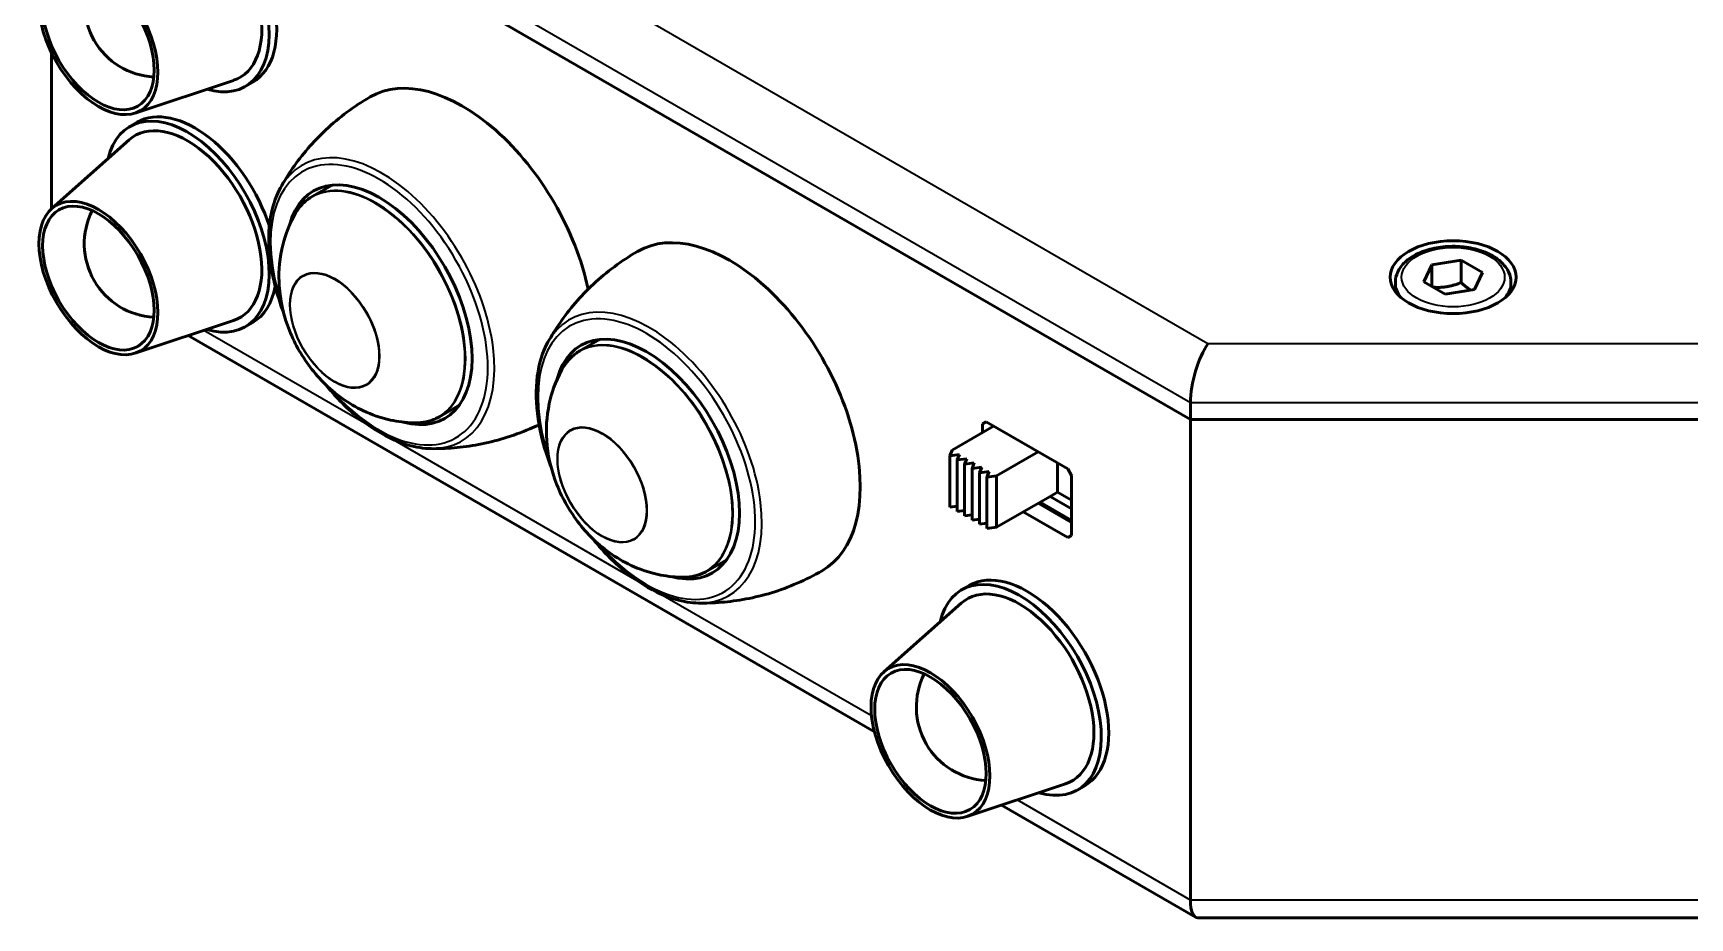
# Model space of a CAD drawing. Header units: inches. Extents: x -20.7 to 49, y -43 to 17.2.
# Drawn here: x 9.01 to 18.32, y 5.12 to 10.09 of the extents above; entities that cross this region are included whole.
import ezdxf

# ---------------------------------------------------------------- set-up
doc = ezdxf.new("R2010")
doc.units = ezdxf.units.IN
doc.header["$MEASUREMENT"] = 0
doc.layers.add('Visible (ANSI)', color=7, linetype='Continuous', lineweight=50)
doc.layers.add('Visible Narrow (ANSI)', color=7, linetype='Continuous', lineweight=35)

msp = doc.modelspace()

# ---------------------------------------------------------------- linework, layer by layer
at = {"layer": 'Visible (ANSI)'}
for p, q in [((9.1097, 11.6134), (15.5108, 7.9178)), ((9.1097, 11.6134), (15.5108, 7.9178)), ((9.1097, 9.1034), (9.1097, 9.9767)), ((9.579, 9.6411), (10.1318, 9.8248)), ((10.2399, 9.8143), (10.1982, 9.7902)), ((9.5903, 9.5894), (9.5486, 9.5652)), ((9.1099, 9.1036), (9.5454, 9.4905)), ((10.5745, 9.1717), (10.6861, 9.2362)), ((16.8225, 8.693), (16.8666, 8.7881)), ((16.8666, 8.7881), (17.0313, 8.8136)), ((16.8666, 8.7881), (16.8666, 8.6676)), ((17.0313, 8.8136), (17.1518, 8.744)), ((17.0313, 8.6882), (17.0313, 8.8136)), ((16.6623, 8.6896), (16.6623, 8.6367)), ((16.943, 8.6234), (16.8225, 8.693)), ((17.1518, 8.744), (17.1077, 8.6489)), ((17.3119, 8.6896), (17.3119, 8.6367)), ((17.1077, 8.6489), (16.943, 8.6234)), ((9.579, 8.291), (10.1318, 8.4747)), ((9.8773, 8.3901), (13.7341, 6.1634)), ((10.2399, 8.4642), (10.1982, 8.4401)), ((12.0778, 8.3038), (12.1894, 8.3683)), ((15.5108, 7.9178), (15.5108, 8.0142)), ((11.289, 7.9341), (11.4007, 7.9985)), ((15.5108, 5.2175), (15.5108, 7.9178)), ((15.5108, 7.9178), (18.4635, 7.9178)), ((15.5108, 7.9178), (18.4635, 7.9178)), ((14.4041, 7.8816), (14.1703, 7.7466)), ((14.3624, 7.9057), (14.3415, 7.8937)), ((14.3415, 7.8455), (14.3415, 7.8937)), ((14.3624, 7.9057), (14.8217, 7.6405)), ((14.1703, 7.7466), (14.1578, 7.7153)), ((14.6547, 7.737), (14.4208, 7.6019)), ((14.1578, 7.7153), (14.212, 7.7225)), ((14.1578, 7.426), (14.1578, 7.7153)), ((14.212, 7.7225), (14.1995, 7.6912)), ((14.1995, 7.6912), (14.2538, 7.6984)), ((14.1995, 7.6912), (14.1995, 7.4018)), ((14.2538, 7.6984), (14.2413, 7.667)), ((14.2413, 7.667), (14.2956, 7.6743)), ((14.2413, 7.667), (14.2413, 7.3777)), ((14.2956, 7.6743), (14.283, 7.6429)), ((14.283, 7.6429), (14.3373, 7.6502)), ((14.283, 7.6429), (14.283, 7.3536)), ((14.3373, 7.6502), (14.3248, 7.6188)), ((14.7633, 7.6743), (14.7633, 7.5103)), ((14.8426, 7.6043), (14.8217, 7.6405)), ((14.3248, 7.6188), (14.3791, 7.6261)), ((14.3248, 7.6188), (14.3248, 7.3295)), ((14.3791, 7.6261), (14.3665, 7.5947)), ((14.3665, 7.5947), (14.4208, 7.6019)), ((14.3665, 7.5947), (14.3665, 7.3054)), ((14.4208, 7.6019), (14.4208, 7.3126)), ((14.8426, 7.6043), (14.8426, 7.2668)), ((14.7215, 7.4862), (14.4208, 7.3126)), ((14.7633, 7.5103), (14.7215, 7.4862)), ((14.8426, 7.4163), (14.7215, 7.4862)), ((14.7633, 7.5103), (14.8426, 7.4645)), ((14.1995, 7.4315), (14.1578, 7.426)), ((14.2413, 7.4074), (14.1995, 7.4018)), ((14.283, 7.3833), (14.2413, 7.3777)), ((14.3248, 7.3592), (14.283, 7.3536)), ((14.8217, 7.2548), (14.5712, 7.3994)), ((14.6547, 7.4476), (14.8426, 7.3391)), ((14.3665, 7.3351), (14.3248, 7.3295)), ((14.4208, 7.3126), (14.3665, 7.3054)), ((14.8217, 7.2548), (14.8426, 7.2668)), ((12.7923, 7.0661), (12.904, 7.1306)), ((14.2673, 6.9856), (14.2255, 6.9615)), ((13.7868, 6.4998), (14.2223, 6.8867)), ((14.2559, 5.6872), (14.8087, 5.8709)), ((14.9169, 5.8604), (14.8751, 5.8363)), ((14.4482, 5.7511), (15.5394, 5.1211)), ((15.5521, 5.1177), (18.4222, 5.1177))]:
    msp.add_line(p, q, dxfattribs=at)
for centre in [(9.7064, 10.2563), (9.7064, 8.9062), (14.3833, 6.3024)]:
    msp.add_arc(centre, 0.4134, 153.16429, 266.83571, dxfattribs=at)
for centre, major_axis, ratio, start_param, end_param in [((9.8734, 10.3528), (0.3248, -0.5626), 0.57735, 5.73536, 9.972603), ((9.9151, 10.3769), (0.3248, -0.5626), 0.57735, 0, 3.141593), ((9.8734, 10.3528), (0.2953, -0.5114), 0.57735, 6.16506, 9.542904), ((11.4184, 8.8339), (-0.5182, 0.8976), 0.57735, 4.195699, 6.283185), ((9.8734, 9.0027), (0.3248, -0.5626), 0.57735, 5.73536, 9.972603), ((9.9151, 9.0268), (-0.3248, 0.5626), 0.57735, 4.353718, 6.283185), ((9.8734, 9.0027), (0.2953, -0.5114), 0.57735, 6.16506, 9.542904), ((10.9507, 8.5639), (0.3691, -0.6393), 0.57735, 5.757243, 9.95072), ((12.9217, 7.966), (0.5182, -0.8976), 0.57735, 0, 3.141593), ((9.9151, 9.0268), (0.3248, -0.5626), 0.57735, 0, 0.594805), ((12.454, 7.696), (0.3691, -0.6393), 0.57735, 5.757243, 9.95072), ((15.6086, 8.1506), (-0.0631, -0.2354), 0.317837, 3.842032, 5.412828), ((14.5921, 6.423), (0.3248, -0.5626), 0.57735, 0, 3.141593), ((14.5503, 6.3989), (0.3248, -0.5626), 0.57735, 5.73536, 9.972603), ((14.5503, 6.3989), (0.2953, -0.5114), 0.57735, 6.16506, 9.542904), ((15.6086, 5.3539), (-0.0631, -0.2354), 0.317837, 5.412828, 6.368145)]:
    msp.add_ellipse(centre, major_axis=major_axis, ratio=ratio, start_param=start_param, end_param=end_param, dxfattribs=at)
for centre, major_axis in [((9.3723, 10.0635), (-0.2362, 0.4091)), ((9.3723, 10.0635), (-0.2215, 0.3836)), ((9.3723, 8.7134), (0.2362, -0.4091)), ((9.3723, 8.7134), (0.2215, -0.3836)), ((16.9871, 8.7185), (-0.3543, 0)), ((14.0492, 6.1096), (0.2362, -0.4091)), ((14.0492, 6.1096), (0.2215, -0.3836))]:
    msp.add_ellipse(centre, major_axis=major_axis, ratio=0.57735, dxfattribs=at)
for points, knots in [([(10.9002, 9.7315), (10.8548, 9.7053), (10.811, 9.6764), (10.7276, 9.6146), (10.6882, 9.5816), (10.6147, 9.5129), (10.5806, 9.4772), (10.5182, 9.4045), (10.4898, 9.3676), (10.4387, 9.2938), (10.416, 9.257), (10.3958, 9.2208)], [0.9249504, 0.9249504, 0.9249504, 0.9249504, 0.9915185, 0.9915185, 1.0580866, 1.0580866, 1.1246547, 1.1246547, 1.1912228, 1.1912228, 1.2577909, 1.2577909, 1.2577909, 1.2577909]), ([(10.3958, 9.2208), (10.3654, 9.166), (10.3454, 9.1012), (10.3264, 8.9554), (10.3282, 8.8738), (10.3536, 8.7034), (10.3774, 8.6147), (10.4116, 8.5248), (10.4123, 8.5228), (10.4131, 8.5208)], [1.2577909, 1.2577909, 1.2577909, 1.2577909, 1.5712671, 1.5712671, 1.89691, 1.89691, 2.2233638, 2.2233638, 2.2309263, 2.2309263, 2.2309263, 2.2309263]), ([(10.4726, 9.0641), (10.4777, 9.0734), (10.4831, 9.0824), (10.4946, 9.0994), (10.5007, 9.1075), (10.5137, 9.1228), (10.5205, 9.1301), (10.5349, 9.1436), (10.5423, 9.1499), (10.5579, 9.1615), (10.5661, 9.1669), (10.5745, 9.1717)], [5.0169356, 5.0169356, 5.0169356, 5.0169356, 5.0851955, 5.0851955, 5.1534553, 5.1534553, 5.2217152, 5.2217152, 5.2899751, 5.2899751, 5.3582349, 5.3582349, 5.3582349, 5.3582349]), ([(10.4726, 9.0641), (10.4373, 8.9989), (10.4162, 8.9351), (10.3873, 8.8003), (10.3849, 8.7323), (10.3943, 8.5873), (10.4116, 8.515), (10.4643, 8.367), (10.5033, 8.2942), (10.6031, 8.1575), (10.6635, 8.0933), (10.815, 7.9866), (10.9003, 7.9407), (11.0548, 7.9069), (11.0983, 7.901), (11.1449, 7.8997)], [1.26625, 1.26625, 1.26625, 1.26625, 1.493743, 1.493743, 1.787989, 1.787989, 2.187872, 2.187872, 2.679671, 2.679671, 3.17147, 3.17147, 3.582211, 3.582211, 3.725244, 3.725244, 3.725244, 3.725244]), ([(12.4035, 8.8635), (12.3581, 8.8373), (12.3143, 8.8085), (12.2309, 8.7466), (12.1915, 8.7136), (12.118, 8.6449), (12.0839, 8.6092), (12.0215, 8.5366), (11.9931, 8.4997), (11.942, 8.4259), (11.9193, 8.3891), (11.8991, 8.3529)], [3.9805171, 3.9805171, 3.9805171, 3.9805171, 4.0470852, 4.0470852, 4.1136533, 4.1136533, 4.1802214, 4.1802214, 4.2467895, 4.2467895, 4.3133576, 4.3133576, 4.3133576, 4.3133576]), ([(16.6623, 8.6896), (16.6623, 8.7098), (16.6671, 8.73), (16.6854, 8.7688), (16.6996, 8.7873), (16.737, 8.8221), (16.7611, 8.8378), (16.8165, 8.864), (16.8479, 8.8743), (16.9139, 8.8882), (16.9486, 8.8918), (17.0178, 8.8923), (17.0524, 8.8892), (17.1186, 8.8765), (17.1501, 8.8668), (17.2072, 8.8413), (17.2327, 8.8255), (17.2741, 8.7885), (17.2903, 8.7674), (17.3079, 8.7268), (17.3119, 8.7082), (17.3119, 8.6896)], [0.785398, 0.785398, 0.785398, 0.785398, 1.051193, 1.051193, 1.340817, 1.340817, 1.668912, 1.668912, 2.007623, 2.007623, 2.343756, 2.343756, 2.678315, 2.678315, 3.014231, 3.014231, 3.352883, 3.352883, 3.682483, 3.682483, 3.926991, 3.926991, 3.926991, 3.926991]), ([(11.8991, 8.3529), (11.8686, 8.2981), (11.8487, 8.2333), (11.8297, 8.0875), (11.8315, 8.0059), (11.8569, 7.8355), (11.8807, 7.7468), (11.9149, 7.6569), (11.9156, 7.6549), (11.9164, 7.6528)], [4.3133576, 4.3133576, 4.3133576, 4.3133576, 4.6268338, 4.6268338, 4.9524767, 4.9524767, 5.2789304, 5.2789304, 5.286493, 5.286493, 5.286493, 5.286493]), ([(11.9759, 8.1962), (11.981, 8.2055), (11.9864, 8.2144), (11.9979, 8.2315), (12.004, 8.2396), (12.017, 8.2549), (12.0238, 8.2621), (12.0382, 8.2757), (12.0456, 8.282), (12.0612, 8.2936), (12.0694, 8.299), (12.0778, 8.3038)], [1.9613689, 1.9613689, 1.9613689, 1.9613689, 2.0296288, 2.0296288, 2.0978887, 2.0978887, 2.1661485, 2.1661485, 2.2344084, 2.2344084, 2.3026682, 2.3026682, 2.3026682, 2.3026682]), ([(11.9759, 8.1962), (11.9406, 8.1309), (11.9195, 8.0671), (11.8906, 7.9324), (11.8882, 7.8644), (11.8976, 7.7193), (11.9149, 7.6471), (11.9676, 7.4991), (12.0066, 7.4263), (12.1064, 7.2896), (12.1668, 7.2253), (12.3182, 7.1186), (12.4036, 7.0728), (12.5581, 7.039), (12.6016, 7.0331), (12.6482, 7.0318)], [4.321816, 4.321816, 4.321816, 4.321816, 4.54931, 4.54931, 4.843556, 4.843556, 5.243439, 5.243439, 5.735238, 5.735238, 6.227036, 6.227036, 6.637778, 6.637778, 6.78081, 6.78081, 6.78081, 6.78081]), ([(10.6446, 8.1199), (10.6651, 8.0945), (10.6862, 8.07), (10.7705, 7.9794), (10.8376, 7.9213), (10.975, 7.8289), (11.0453, 7.7948), (11.1577, 7.7623), (11.2007, 7.7555), (11.2422, 7.7548)], [2.7605671, 2.7605671, 2.7605671, 2.7605671, 2.8737245, 2.8737245, 3.1993889, 3.1993889, 3.5260906, 3.5260906, 3.7337025, 3.7337025, 3.7337025, 3.7337025]), ([(11.289, 7.9341), (11.2806, 7.9292), (11.2719, 7.9249), (11.254, 7.9172), (11.2448, 7.9139), (11.226, 7.9082), (11.2163, 7.9059), (11.1965, 7.9024), (11.1865, 7.9011), (11.1659, 7.8996), (11.1555, 7.8994), (11.1449, 7.8997)], [2.2166423, 2.2166423, 2.2166423, 2.2166423, 2.2849021, 2.2849021, 2.353162, 2.353162, 2.4214218, 2.4214218, 2.4896817, 2.4896817, 2.5579415, 2.5579415, 2.5579415, 2.5579415]), ([(11.2422, 7.7548), (11.2836, 7.7542), (11.3269, 7.7555), (11.4163, 7.7628), (11.4625, 7.7689), (11.5566, 7.7867), (11.6046, 7.7984), (11.7008, 7.8277), (11.7491, 7.8453), (11.8143, 7.8736), (11.8318, 7.8816), (11.8492, 7.89)], [3.7337025, 3.7337025, 3.7337025, 3.7337025, 3.8002706, 3.8002706, 3.8668387, 3.8668387, 3.9334068, 3.9334068, 3.9999749, 3.9999749, 4.0245905, 4.0245905, 4.0245905, 4.0245905]), ([(12.1479, 7.2519), (12.1684, 7.2265), (12.1895, 7.2021), (12.2738, 7.1115), (12.3409, 7.0533), (12.4783, 6.961), (12.5486, 6.9269), (12.661, 6.8944), (12.704, 6.8876), (12.7455, 6.8869)], [5.8161338, 5.8161338, 5.8161338, 5.8161338, 5.9292912, 5.9292912, 6.2549556, 6.2549556, 6.5816573, 6.5816573, 6.7892692, 6.7892692, 6.7892692, 6.7892692]), ([(12.7923, 7.0661), (12.7839, 7.0613), (12.7752, 7.0569), (12.7573, 7.0493), (12.7481, 7.0459), (12.7293, 7.0403), (12.7196, 7.038), (12.6998, 7.0344), (12.6898, 7.0332), (12.6692, 7.0317), (12.6588, 7.0315), (12.6482, 7.0318)], [5.4442609, 5.4442609, 5.4442609, 5.4442609, 5.5125207, 5.5125207, 5.5807806, 5.5807806, 5.6490405, 5.6490405, 5.7173003, 5.7173003, 5.7855602, 5.7855602, 5.7855602, 5.7855602]), ([(12.7455, 6.8869), (12.7869, 6.8863), (12.8302, 6.8875), (12.9196, 6.8949), (12.9658, 6.901), (13.0599, 6.9188), (13.1079, 6.9304), (13.2041, 6.9597), (13.2524, 6.9774), (13.3476, 7.0186), (13.3945, 7.0422), (13.4399, 7.0684)], [0.5060839, 0.5060839, 0.5060839, 0.5060839, 0.572652, 0.572652, 0.6392201, 0.6392201, 0.7057882, 0.7057882, 0.7723563, 0.7723563, 0.8389244, 0.8389244, 0.8389244, 0.8389244])]:
    msp.add_open_spline(points, degree=3, knots=knots, dxfattribs=at)
for points, weights in [([(17.0313, 8.6882), (16.9526, 8.6569), (16.8762, 8.662)], [1, 1.14666441016, 1.01523736138]), ([(17.0865, 8.6456), (17.0608, 8.6613), (17.0313, 8.6882)], [1.07672477615, 1.07039454817, 1])]:
    msp.add_rational_spline(points, weights, degree=2, dxfattribs=at)
at = {"layer": 'Visible Narrow (ANSI)'}
for p, q in [((15.6086, 8.3435), (9.3459, 11.9592)), ((9.1097, 11.7099), (15.5108, 8.0142)), ((10.8981, 7.8807), (9.9651, 8.4193)), ((18.3657, 8.3435), (15.6086, 8.3435)), ((15.5108, 8.0142), (18.4635, 8.0142)), ((12.4014, 7.0127), (11.0182, 7.8113)), ((14.8426, 7.3536), (14.6672, 7.4549)), ((13.7178, 6.2527), (12.5215, 6.9434)), ((15.5108, 5.2175), (14.536, 5.7803)), ((18.4635, 5.2175), (15.5108, 5.2175))]:
    msp.add_line(p, q, dxfattribs=at)
for centre, major_axis, start_param, end_param in [((10.9653, 8.5723), (-0.4478, 0.7755), 2.808752, 6.616026), ((10.9507, 8.5639), (0.4317, -0.7477), 5.047341, 10.660623), ((10.9282, 8.5508), (0.3567, -0.6178), 5.941886, 9.766077), ((10.9317, 8.5529), (-0.3573, 0.6188), 3.141593, 6.283185), ((16.9871, 8.6896), (-0.3248, 0), 0, 0.569132), ((16.9871, 8.6896), (0.3248, 0), 5.714053, 6.283185), ((12.4686, 7.7044), (-0.4478, 0.7755), 2.808752, 6.616026), ((12.454, 7.696), (0.4317, -0.7477), 5.047341, 10.660623), ((12.435, 7.685), (-0.3573, 0.6188), 3.141593, 6.283185), ((12.4315, 7.6829), (0.3567, -0.6178), 5.941886, 9.766077)]:
    msp.add_ellipse(centre, major_axis=major_axis, ratio=0.57735, start_param=start_param, end_param=end_param, dxfattribs=at)
for centre, major_axis in [((16.9871, 8.7185), (0.2894, 0)), ((10.7007, 8.4195), (-0.1781, 0.3085)), ((10.7002, 8.4192), (-0.1762, 0.3051)), ((12.204, 7.5516), (0.1781, -0.3085)), ((12.2035, 7.5513), (0.1762, -0.3051))]:
    msp.add_ellipse(centre, major_axis=major_axis, ratio=0.57735, dxfattribs=at)

doc.saveas('drawing.dxf')
